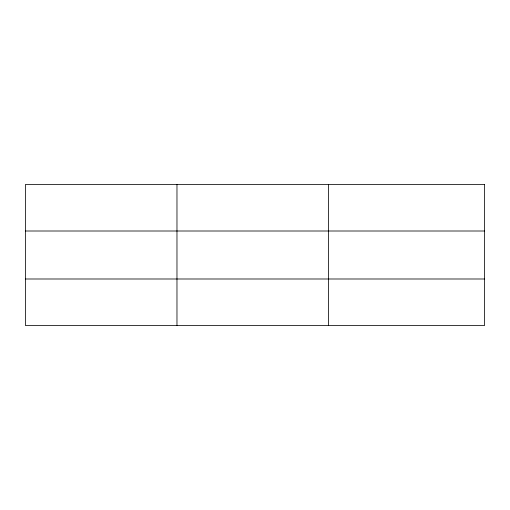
<?xml version="1.0" encoding="UTF-8"?>
<svg xmlns="http://www.w3.org/2000/svg" width="510" height="510" viewBox="0 0 510 510"><rect width="100%" height="100%" fill="white"/><g stroke="black" fill="none" stroke-linecap="round" stroke-linejoin="round"><path stroke-width="0.76" d="M176.97 184.422L176.97 325.578M328.44 184.422L328.44 325.578M25.5 231.004L484.5 231.004M25.5 278.995L484.5 278.995M484.5 184.422L484.5 325.578L25.5 325.578L25.5 184.422L484.5 184.422"/></g></svg>
